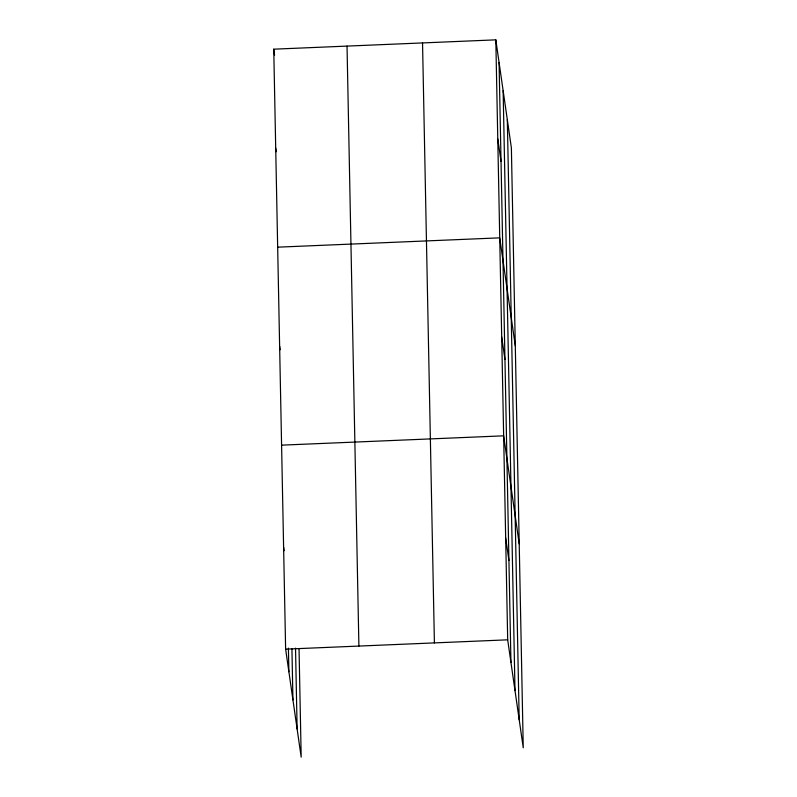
<?xml version="1.0" encoding="UTF-8"?>
<svg xmlns="http://www.w3.org/2000/svg" width="797" height="797" viewBox="0 0 797 797"><rect width="100%" height="100%" fill="white"/><g stroke="black" fill="none" stroke-linecap="round" stroke-linejoin="round"><path stroke-width="1.2" d="M299.044 648.937L301.186 757.15L285.625 649.147L273.75 49.175L495.814 39.85L511.375 147.853L523.25 747.825L507.689 639.822L495.814 39.85M277.665 247.17L499.729 237.845L515.3 345.848M281.58 445.154L503.654 435.829L519.216 543.833M285.625 649.147L507.689 639.822M497.776 138.847L501.034 161.462M501.692 336.832L504.949 359.457M505.667 537.826L508.924 560.45M273.75 49.175L274.606 55.132M275.712 148.172L276.22 151.739M279.627 346.157L280.145 349.734M283.602 547.15L284.121 550.727M507.32 119.68L519.186 719.651M503.136 90.649L515.001 690.62M499.071 62.475L510.947 662.446M422.54 42.928L434.405 642.9M347.034 46.096L358.899 646.068M295.528 648.12L297.122 728.976M291.931 648.947L292.937 699.945M288.414 648.13L288.883 671.771"/></g></svg>
